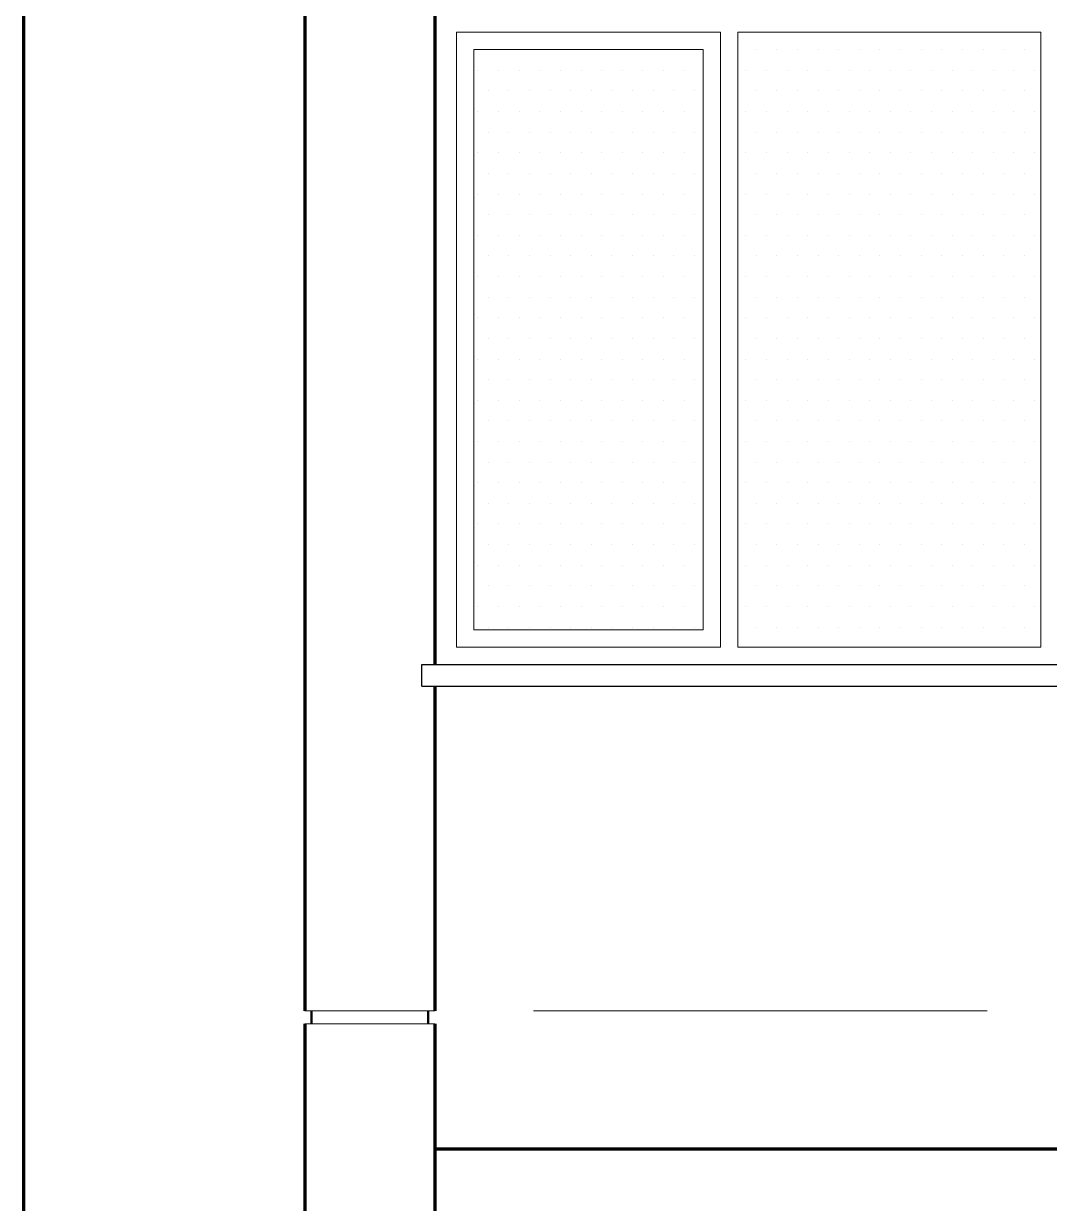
# Model space of a CAD drawing. Header units: millimetres. Extents: x 2016.56 to 2021.8, y 13721.83 to 13722.48.
# Drawn here: x 2020.6046 to 2020.652, y 13722.096 to 13722.1505 of the extents above; entities that cross this region are included whole.
import ezdxf

# ---------------------------------------------------------------- set-up
doc = ezdxf.new("R2010")
doc.units = ezdxf.units.MM
doc.linetypes.add('ACAD_ISO07W100', pattern=[3, 0, -3])
doc.layers.get('0').update_dxf_attribs({"lineweight": 20})
for name, color, linetype, lineweight in [('0.3', 150, 'Continuous', 30), ('0.5', 200, 'Continuous', 50), ('0.8', 6, 'Continuous', 80), ('1.00', 232, 'Continuous', 100), ('1.2', 120, 'Continuous', 120), ('DUVAR', 4, 'Continuous', 40), ('PENCERE', 3, 'Continuous', 13)]:
    doc.layers.add(name, color=color, linetype=linetype, lineweight=lineweight)

msp = doc.modelspace()

# ---------------------------------------------------------------- linework, layer by layer
for p, q in [((2020.624602, 13722.150138), (2020.636802, 13722.150138)), ((2020.624602, 13722.150138), (2020.624602, 13722.121738)), ((2020.636802, 13722.150138), (2020.636802, 13722.121738)), ((2020.637602, 13722.150138), (2020.637602, 13722.121738)), ((2020.651602, 13722.150138), (2020.637602, 13722.150138)), ((2020.651602, 13722.150138), (2020.651602, 13722.121738)), ((2020.636002, 13722.149338), (2020.625402, 13722.149338)), ((2020.625402, 13722.149338), (2020.625402, 13722.122538)), ((2020.636002, 13722.122538), (2020.636002, 13722.149338)), ((2020.625402, 13722.122538), (2020.636002, 13722.122538)), ((2020.636802, 13722.121738), (2020.624602, 13722.121738)), ((2020.637602, 13722.121738), (2020.651602, 13722.121738))]:
    msp.add_line(p, q)
at = {"layer": '0.3'}
for p, q in [((2020.623002, 13722.119938), (2020.623002, 13722.120938)), ((2020.623002, 13722.119938), (2020.623002, 13722.120938)), ((2020.623002, 13722.120938), (2020.666202, 13722.120938)), ((2020.623002, 13722.119938), (2020.666202, 13722.119938))]:
    msp.add_line(p, q, dxfattribs=at)
at = {"layer": '0.5'}
for p, q in [((2020.617902, 13722.104938), (2020.617902, 13722.104338)), ((2020.623302, 13722.104938), (2020.623302, 13722.104338)), ((2020.623302, 13722.104938), (2020.623302, 13722.104338))]:
    msp.add_line(p, q, dxfattribs=at)
at = {"layer": '0.8'}
msp.add_line((2020.665602, 13722.098538), (2020.623602, 13722.098538), dxfattribs=at)
at = {"layer": '1.00'}
for p, q in [((2020.604602, 13722.397538), (2020.604602, 13721.978538)), ((2020.623602, 13722.164338), (2020.623602, 13722.120938)), ((2020.623602, 13722.119938), (2020.623602, 13722.104938)), ((2020.623602, 13722.104338), (2020.623602, 13722.060938))]:
    msp.add_line(p, q, dxfattribs=at)
at = {"layer": '1.2'}
for p, q in [((2020.617602, 13722.164338), (2020.617602, 13722.104938)), ((2020.617602, 13722.104338), (2020.617602, 13722.044938))]:
    msp.add_line(p, q, dxfattribs=at)
at = {"layer": 'DUVAR'}
for p, q in [((2020.626074, 13722.149329), (2020.626074, 13722.149329)), ((2020.627027, 13722.149329), (2020.627027, 13722.149329)), ((2020.627979, 13722.149329), (2020.627979, 13722.149329)), ((2020.628932, 13722.149329), (2020.628932, 13722.149329)), ((2020.629884, 13722.149329), (2020.629884, 13722.149329)), ((2020.630837, 13722.149329), (2020.630837, 13722.149329)), ((2020.631789, 13722.149329), (2020.631789, 13722.149329)), ((2020.632742, 13722.149329), (2020.632742, 13722.149329)), ((2020.633694, 13722.149329), (2020.633694, 13722.149329)), ((2020.634647, 13722.149329), (2020.634647, 13722.149329)), ((2020.635599, 13722.149329), (2020.635599, 13722.149329)), ((2020.638457, 13722.149329), (2020.638457, 13722.149329)), ((2020.639409, 13722.149329), (2020.639409, 13722.149329)), ((2020.640362, 13722.149329), (2020.640362, 13722.149329)), ((2020.641314, 13722.149329), (2020.641314, 13722.149329)), ((2020.642267, 13722.149329), (2020.642267, 13722.149329)), ((2020.643219, 13722.149329), (2020.643219, 13722.149329)), ((2020.644172, 13722.149329), (2020.644172, 13722.149329)), ((2020.645124, 13722.149329), (2020.645124, 13722.149329)), ((2020.646077, 13722.149329), (2020.646077, 13722.149329)), ((2020.647029, 13722.149329), (2020.647029, 13722.149329)), ((2020.647982, 13722.149329), (2020.647982, 13722.149329)), ((2020.648934, 13722.149329), (2020.648934, 13722.149329)), ((2020.649887, 13722.149329), (2020.649887, 13722.149329)), ((2020.650839, 13722.149329), (2020.650839, 13722.149329)), ((2020.625598, 13722.148377), (2020.625598, 13722.148377)), ((2020.626551, 13722.148377), (2020.626551, 13722.148377)), ((2020.627503, 13722.148377), (2020.627503, 13722.148377)), ((2020.628456, 13722.148377), (2020.628456, 13722.148377)), ((2020.629408, 13722.148377), (2020.629408, 13722.148377)), ((2020.630361, 13722.148377), (2020.630361, 13722.148377)), ((2020.631313, 13722.148377), (2020.631313, 13722.148377)), ((2020.632266, 13722.148377), (2020.632266, 13722.148377)), ((2020.633218, 13722.148377), (2020.633218, 13722.148377)), ((2020.634171, 13722.148377), (2020.634171, 13722.148377)), ((2020.635123, 13722.148377), (2020.635123, 13722.148377)), ((2020.637981, 13722.148377), (2020.637981, 13722.148377)), ((2020.638933, 13722.148377), (2020.638933, 13722.148377)), ((2020.639886, 13722.148377), (2020.639886, 13722.148377)), ((2020.640838, 13722.148377), (2020.640838, 13722.148377)), ((2020.641791, 13722.148377), (2020.641791, 13722.148377)), ((2020.642743, 13722.148377), (2020.642743, 13722.148377)), ((2020.643696, 13722.148377), (2020.643696, 13722.148377)), ((2020.644648, 13722.148377), (2020.644648, 13722.148377)), ((2020.645601, 13722.148377), (2020.645601, 13722.148377)), ((2020.646553, 13722.148377), (2020.646553, 13722.148377)), ((2020.647506, 13722.148377), (2020.647506, 13722.148377)), ((2020.648458, 13722.148377), (2020.648458, 13722.148377)), ((2020.649411, 13722.148377), (2020.649411, 13722.148377)), ((2020.650363, 13722.148377), (2020.650363, 13722.148377)), ((2020.651316, 13722.148377), (2020.651316, 13722.148377)), ((2020.626074, 13722.147424), (2020.626074, 13722.147424)), ((2020.627027, 13722.147424), (2020.627027, 13722.147424)), ((2020.627979, 13722.147424), (2020.627979, 13722.147424)), ((2020.628932, 13722.147424), (2020.628932, 13722.147424)), ((2020.629884, 13722.147424), (2020.629884, 13722.147424)), ((2020.630837, 13722.147424), (2020.630837, 13722.147424)), ((2020.631789, 13722.147424), (2020.631789, 13722.147424)), ((2020.632742, 13722.147424), (2020.632742, 13722.147424)), ((2020.633694, 13722.147424), (2020.633694, 13722.147424)), ((2020.634647, 13722.147424), (2020.634647, 13722.147424)), ((2020.635599, 13722.147424), (2020.635599, 13722.147424)), ((2020.638457, 13722.147424), (2020.638457, 13722.147424)), ((2020.639409, 13722.147424), (2020.639409, 13722.147424)), ((2020.640362, 13722.147424), (2020.640362, 13722.147424)), ((2020.641314, 13722.147424), (2020.641314, 13722.147424)), ((2020.642267, 13722.147424), (2020.642267, 13722.147424)), ((2020.643219, 13722.147424), (2020.643219, 13722.147424)), ((2020.644172, 13722.147424), (2020.644172, 13722.147424)), ((2020.645124, 13722.147424), (2020.645124, 13722.147424)), ((2020.646077, 13722.147424), (2020.646077, 13722.147424)), ((2020.647029, 13722.147424), (2020.647029, 13722.147424)), ((2020.647982, 13722.147424), (2020.647982, 13722.147424)), ((2020.648934, 13722.147424), (2020.648934, 13722.147424)), ((2020.649887, 13722.147424), (2020.649887, 13722.147424)), ((2020.650839, 13722.147424), (2020.650839, 13722.147424)), ((2020.625598, 13722.146472), (2020.625598, 13722.146472)), ((2020.626551, 13722.146472), (2020.626551, 13722.146472)), ((2020.627503, 13722.146472), (2020.627503, 13722.146472)), ((2020.628456, 13722.146472), (2020.628456, 13722.146472)), ((2020.629408, 13722.146472), (2020.629408, 13722.146472)), ((2020.630361, 13722.146472), (2020.630361, 13722.146472)), ((2020.631313, 13722.146472), (2020.631313, 13722.146472)), ((2020.632266, 13722.146472), (2020.632266, 13722.146472)), ((2020.633218, 13722.146472), (2020.633218, 13722.146472)), ((2020.634171, 13722.146472), (2020.634171, 13722.146472)), ((2020.635123, 13722.146472), (2020.635123, 13722.146472)), ((2020.637981, 13722.146472), (2020.637981, 13722.146472)), ((2020.638933, 13722.146472), (2020.638933, 13722.146472)), ((2020.639886, 13722.146472), (2020.639886, 13722.146472)), ((2020.640838, 13722.146472), (2020.640838, 13722.146472)), ((2020.641791, 13722.146472), (2020.641791, 13722.146472)), ((2020.642743, 13722.146472), (2020.642743, 13722.146472)), ((2020.643696, 13722.146472), (2020.643696, 13722.146472)), ((2020.644648, 13722.146472), (2020.644648, 13722.146472)), ((2020.645601, 13722.146472), (2020.645601, 13722.146472)), ((2020.646553, 13722.146472), (2020.646553, 13722.146472)), ((2020.647506, 13722.146472), (2020.647506, 13722.146472)), ((2020.648458, 13722.146472), (2020.648458, 13722.146472)), ((2020.649411, 13722.146472), (2020.649411, 13722.146472)), ((2020.650363, 13722.146472), (2020.650363, 13722.146472)), ((2020.651316, 13722.146472), (2020.651316, 13722.146472)), ((2020.626074, 13722.145519), (2020.626074, 13722.145519)), ((2020.627027, 13722.145519), (2020.627027, 13722.145519)), ((2020.627979, 13722.145519), (2020.627979, 13722.145519)), ((2020.628932, 13722.145519), (2020.628932, 13722.145519)), ((2020.629884, 13722.145519), (2020.629884, 13722.145519)), ((2020.630837, 13722.145519), (2020.630837, 13722.145519)), ((2020.631789, 13722.145519), (2020.631789, 13722.145519)), ((2020.632742, 13722.145519), (2020.632742, 13722.145519)), ((2020.633694, 13722.145519), (2020.633694, 13722.145519)), ((2020.634647, 13722.145519), (2020.634647, 13722.145519)), ((2020.635599, 13722.145519), (2020.635599, 13722.145519)), ((2020.638457, 13722.145519), (2020.638457, 13722.145519)), ((2020.639409, 13722.145519), (2020.639409, 13722.145519)), ((2020.640362, 13722.145519), (2020.640362, 13722.145519)), ((2020.641314, 13722.145519), (2020.641314, 13722.145519)), ((2020.642267, 13722.145519), (2020.642267, 13722.145519)), ((2020.643219, 13722.145519), (2020.643219, 13722.145519)), ((2020.644172, 13722.145519), (2020.644172, 13722.145519)), ((2020.645124, 13722.145519), (2020.645124, 13722.145519)), ((2020.646077, 13722.145519), (2020.646077, 13722.145519)), ((2020.647029, 13722.145519), (2020.647029, 13722.145519)), ((2020.647982, 13722.145519), (2020.647982, 13722.145519)), ((2020.648934, 13722.145519), (2020.648934, 13722.145519)), ((2020.649887, 13722.145519), (2020.649887, 13722.145519)), ((2020.650839, 13722.145519), (2020.650839, 13722.145519)), ((2020.625598, 13722.144567), (2020.625598, 13722.144567)), ((2020.626551, 13722.144567), (2020.626551, 13722.144567)), ((2020.627503, 13722.144567), (2020.627503, 13722.144567)), ((2020.628456, 13722.144567), (2020.628456, 13722.144567)), ((2020.629408, 13722.144567), (2020.629408, 13722.144567)), ((2020.630361, 13722.144567), (2020.630361, 13722.144567)), ((2020.631313, 13722.144567), (2020.631313, 13722.144567)), ((2020.632266, 13722.144567), (2020.632266, 13722.144567)), ((2020.633218, 13722.144567), (2020.633218, 13722.144567)), ((2020.634171, 13722.144567), (2020.634171, 13722.144567)), ((2020.635123, 13722.144567), (2020.635123, 13722.144567)), ((2020.637981, 13722.144567), (2020.637981, 13722.144567)), ((2020.638933, 13722.144567), (2020.638933, 13722.144567)), ((2020.639886, 13722.144567), (2020.639886, 13722.144567)), ((2020.640838, 13722.144567), (2020.640838, 13722.144567)), ((2020.641791, 13722.144567), (2020.641791, 13722.144567)), ((2020.642743, 13722.144567), (2020.642743, 13722.144567)), ((2020.643696, 13722.144567), (2020.643696, 13722.144567)), ((2020.644648, 13722.144567), (2020.644648, 13722.144567)), ((2020.645601, 13722.144567), (2020.645601, 13722.144567)), ((2020.646553, 13722.144567), (2020.646553, 13722.144567)), ((2020.647506, 13722.144567), (2020.647506, 13722.144567)), ((2020.648458, 13722.144567), (2020.648458, 13722.144567)), ((2020.649411, 13722.144567), (2020.649411, 13722.144567)), ((2020.650363, 13722.144567), (2020.650363, 13722.144567)), ((2020.651316, 13722.144567), (2020.651316, 13722.144567)), ((2020.626074, 13722.143614), (2020.626074, 13722.143614)), ((2020.627027, 13722.143614), (2020.627027, 13722.143614)), ((2020.627979, 13722.143614), (2020.627979, 13722.143614)), ((2020.628932, 13722.143614), (2020.628932, 13722.143614)), ((2020.629884, 13722.143614), (2020.629884, 13722.143614)), ((2020.630837, 13722.143614), (2020.630837, 13722.143614)), ((2020.631789, 13722.143614), (2020.631789, 13722.143614)), ((2020.632742, 13722.143614), (2020.632742, 13722.143614)), ((2020.633694, 13722.143614), (2020.633694, 13722.143614)), ((2020.634647, 13722.143614), (2020.634647, 13722.143614)), ((2020.635599, 13722.143614), (2020.635599, 13722.143614)), ((2020.638457, 13722.143614), (2020.638457, 13722.143614)), ((2020.639409, 13722.143614), (2020.639409, 13722.143614)), ((2020.640362, 13722.143614), (2020.640362, 13722.143614)), ((2020.641314, 13722.143614), (2020.641314, 13722.143614)), ((2020.642267, 13722.143614), (2020.642267, 13722.143614)), ((2020.643219, 13722.143614), (2020.643219, 13722.143614)), ((2020.644172, 13722.143614), (2020.644172, 13722.143614)), ((2020.645124, 13722.143614), (2020.645124, 13722.143614)), ((2020.646077, 13722.143614), (2020.646077, 13722.143614)), ((2020.647029, 13722.143614), (2020.647029, 13722.143614)), ((2020.647982, 13722.143614), (2020.647982, 13722.143614)), ((2020.648934, 13722.143614), (2020.648934, 13722.143614)), ((2020.649887, 13722.143614), (2020.649887, 13722.143614)), ((2020.650839, 13722.143614), (2020.650839, 13722.143614)), ((2020.625598, 13722.142662), (2020.625598, 13722.142662)), ((2020.626551, 13722.142662), (2020.626551, 13722.142662)), ((2020.627503, 13722.142662), (2020.627503, 13722.142662)), ((2020.628456, 13722.142662), (2020.628456, 13722.142662)), ((2020.629408, 13722.142662), (2020.629408, 13722.142662)), ((2020.630361, 13722.142662), (2020.630361, 13722.142662)), ((2020.631313, 13722.142662), (2020.631313, 13722.142662)), ((2020.632266, 13722.142662), (2020.632266, 13722.142662)), ((2020.633218, 13722.142662), (2020.633218, 13722.142662)), ((2020.634171, 13722.142662), (2020.634171, 13722.142662)), ((2020.635123, 13722.142662), (2020.635123, 13722.142662)), ((2020.637981, 13722.142662), (2020.637981, 13722.142662)), ((2020.638933, 13722.142662), (2020.638933, 13722.142662)), ((2020.639886, 13722.142662), (2020.639886, 13722.142662)), ((2020.640838, 13722.142662), (2020.640838, 13722.142662)), ((2020.641791, 13722.142662), (2020.641791, 13722.142662)), ((2020.642743, 13722.142662), (2020.642743, 13722.142662)), ((2020.643696, 13722.142662), (2020.643696, 13722.142662)), ((2020.644648, 13722.142662), (2020.644648, 13722.142662)), ((2020.645601, 13722.142662), (2020.645601, 13722.142662)), ((2020.646553, 13722.142662), (2020.646553, 13722.142662)), ((2020.647506, 13722.142662), (2020.647506, 13722.142662)), ((2020.648458, 13722.142662), (2020.648458, 13722.142662)), ((2020.649411, 13722.142662), (2020.649411, 13722.142662)), ((2020.650363, 13722.142662), (2020.650363, 13722.142662)), ((2020.651316, 13722.142662), (2020.651316, 13722.142662)), ((2020.626074, 13722.141709), (2020.626074, 13722.141709)), ((2020.627027, 13722.141709), (2020.627027, 13722.141709)), ((2020.627979, 13722.141709), (2020.627979, 13722.141709)), ((2020.628932, 13722.141709), (2020.628932, 13722.141709)), ((2020.629884, 13722.141709), (2020.629884, 13722.141709)), ((2020.630837, 13722.141709), (2020.630837, 13722.141709)), ((2020.631789, 13722.141709), (2020.631789, 13722.141709)), ((2020.632742, 13722.141709), (2020.632742, 13722.141709)), ((2020.633694, 13722.141709), (2020.633694, 13722.141709)), ((2020.634647, 13722.141709), (2020.634647, 13722.141709)), ((2020.635599, 13722.141709), (2020.635599, 13722.141709)), ((2020.638457, 13722.141709), (2020.638457, 13722.141709)), ((2020.639409, 13722.141709), (2020.639409, 13722.141709)), ((2020.640362, 13722.141709), (2020.640362, 13722.141709)), ((2020.641314, 13722.141709), (2020.641314, 13722.141709)), ((2020.642267, 13722.141709), (2020.642267, 13722.141709)), ((2020.643219, 13722.141709), (2020.643219, 13722.141709)), ((2020.644172, 13722.141709), (2020.644172, 13722.141709)), ((2020.645124, 13722.141709), (2020.645124, 13722.141709)), ((2020.646077, 13722.141709), (2020.646077, 13722.141709)), ((2020.647029, 13722.141709), (2020.647029, 13722.141709)), ((2020.647982, 13722.141709), (2020.647982, 13722.141709)), ((2020.648934, 13722.141709), (2020.648934, 13722.141709)), ((2020.649887, 13722.141709), (2020.649887, 13722.141709)), ((2020.650839, 13722.141709), (2020.650839, 13722.141709)), ((2020.625598, 13722.140757), (2020.625598, 13722.140757)), ((2020.626551, 13722.140757), (2020.626551, 13722.140757)), ((2020.627503, 13722.140757), (2020.627503, 13722.140757)), ((2020.628456, 13722.140757), (2020.628456, 13722.140757)), ((2020.629408, 13722.140757), (2020.629408, 13722.140757)), ((2020.630361, 13722.140757), (2020.630361, 13722.140757)), ((2020.631313, 13722.140757), (2020.631313, 13722.140757)), ((2020.632266, 13722.140757), (2020.632266, 13722.140757)), ((2020.633218, 13722.140757), (2020.633218, 13722.140757)), ((2020.634171, 13722.140757), (2020.634171, 13722.140757)), ((2020.635123, 13722.140757), (2020.635123, 13722.140757)), ((2020.637981, 13722.140757), (2020.637981, 13722.140757)), ((2020.638933, 13722.140757), (2020.638933, 13722.140757)), ((2020.639886, 13722.140757), (2020.639886, 13722.140757)), ((2020.640838, 13722.140757), (2020.640838, 13722.140757)), ((2020.641791, 13722.140757), (2020.641791, 13722.140757)), ((2020.642743, 13722.140757), (2020.642743, 13722.140757)), ((2020.643696, 13722.140757), (2020.643696, 13722.140757)), ((2020.644648, 13722.140757), (2020.644648, 13722.140757)), ((2020.645601, 13722.140757), (2020.645601, 13722.140757)), ((2020.646553, 13722.140757), (2020.646553, 13722.140757)), ((2020.647506, 13722.140757), (2020.647506, 13722.140757)), ((2020.648458, 13722.140757), (2020.648458, 13722.140757)), ((2020.649411, 13722.140757), (2020.649411, 13722.140757)), ((2020.650363, 13722.140757), (2020.650363, 13722.140757)), ((2020.651316, 13722.140757), (2020.651316, 13722.140757)), ((2020.626074, 13722.139804), (2020.626074, 13722.139804)), ((2020.627027, 13722.139804), (2020.627027, 13722.139804)), ((2020.627979, 13722.139804), (2020.627979, 13722.139804)), ((2020.628932, 13722.139804), (2020.628932, 13722.139804)), ((2020.629884, 13722.139804), (2020.629884, 13722.139804)), ((2020.630837, 13722.139804), (2020.630837, 13722.139804)), ((2020.631789, 13722.139804), (2020.631789, 13722.139804)), ((2020.632742, 13722.139804), (2020.632742, 13722.139804)), ((2020.633694, 13722.139804), (2020.633694, 13722.139804)), ((2020.634647, 13722.139804), (2020.634647, 13722.139804)), ((2020.635599, 13722.139804), (2020.635599, 13722.139804)), ((2020.638457, 13722.139804), (2020.638457, 13722.139804)), ((2020.639409, 13722.139804), (2020.639409, 13722.139804)), ((2020.640362, 13722.139804), (2020.640362, 13722.139804)), ((2020.641314, 13722.139804), (2020.641314, 13722.139804)), ((2020.642267, 13722.139804), (2020.642267, 13722.139804)), ((2020.643219, 13722.139804), (2020.643219, 13722.139804)), ((2020.644172, 13722.139804), (2020.644172, 13722.139804)), ((2020.645124, 13722.139804), (2020.645124, 13722.139804)), ((2020.646077, 13722.139804), (2020.646077, 13722.139804)), ((2020.647029, 13722.139804), (2020.647029, 13722.139804)), ((2020.647982, 13722.139804), (2020.647982, 13722.139804)), ((2020.648934, 13722.139804), (2020.648934, 13722.139804)), ((2020.649887, 13722.139804), (2020.649887, 13722.139804)), ((2020.650839, 13722.139804), (2020.650839, 13722.139804)), ((2020.625598, 13722.138852), (2020.625598, 13722.138852)), ((2020.626551, 13722.138852), (2020.626551, 13722.138852)), ((2020.627503, 13722.138852), (2020.627503, 13722.138852)), ((2020.628456, 13722.138852), (2020.628456, 13722.138852)), ((2020.629408, 13722.138852), (2020.629408, 13722.138852)), ((2020.630361, 13722.138852), (2020.630361, 13722.138852)), ((2020.631313, 13722.138852), (2020.631313, 13722.138852)), ((2020.632266, 13722.138852), (2020.632266, 13722.138852)), ((2020.633218, 13722.138852), (2020.633218, 13722.138852)), ((2020.634171, 13722.138852), (2020.634171, 13722.138852)), ((2020.635123, 13722.138852), (2020.635123, 13722.138852)), ((2020.637981, 13722.138852), (2020.637981, 13722.138852)), ((2020.638933, 13722.138852), (2020.638933, 13722.138852)), ((2020.639886, 13722.138852), (2020.639886, 13722.138852)), ((2020.640838, 13722.138852), (2020.640838, 13722.138852)), ((2020.641791, 13722.138852), (2020.641791, 13722.138852)), ((2020.642743, 13722.138852), (2020.642743, 13722.138852)), ((2020.643696, 13722.138852), (2020.643696, 13722.138852)), ((2020.644648, 13722.138852), (2020.644648, 13722.138852)), ((2020.645601, 13722.138852), (2020.645601, 13722.138852)), ((2020.646553, 13722.138852), (2020.646553, 13722.138852)), ((2020.647506, 13722.138852), (2020.647506, 13722.138852)), ((2020.648458, 13722.138852), (2020.648458, 13722.138852)), ((2020.649411, 13722.138852), (2020.649411, 13722.138852)), ((2020.650363, 13722.138852), (2020.650363, 13722.138852)), ((2020.651316, 13722.138852), (2020.651316, 13722.138852)), ((2020.626074, 13722.137899), (2020.626074, 13722.137899)), ((2020.627027, 13722.137899), (2020.627027, 13722.137899)), ((2020.627979, 13722.137899), (2020.627979, 13722.137899)), ((2020.628932, 13722.137899), (2020.628932, 13722.137899)), ((2020.629884, 13722.137899), (2020.629884, 13722.137899)), ((2020.630837, 13722.137899), (2020.630837, 13722.137899)), ((2020.631789, 13722.137899), (2020.631789, 13722.137899)), ((2020.632742, 13722.137899), (2020.632742, 13722.137899)), ((2020.633694, 13722.137899), (2020.633694, 13722.137899)), ((2020.634647, 13722.137899), (2020.634647, 13722.137899)), ((2020.635599, 13722.137899), (2020.635599, 13722.137899)), ((2020.638457, 13722.137899), (2020.638457, 13722.137899)), ((2020.639409, 13722.137899), (2020.639409, 13722.137899)), ((2020.640362, 13722.137899), (2020.640362, 13722.137899)), ((2020.641314, 13722.137899), (2020.641314, 13722.137899)), ((2020.642267, 13722.137899), (2020.642267, 13722.137899)), ((2020.643219, 13722.137899), (2020.643219, 13722.137899)), ((2020.644172, 13722.137899), (2020.644172, 13722.137899)), ((2020.645124, 13722.137899), (2020.645124, 13722.137899)), ((2020.646077, 13722.137899), (2020.646077, 13722.137899)), ((2020.647029, 13722.137899), (2020.647029, 13722.137899)), ((2020.647982, 13722.137899), (2020.647982, 13722.137899)), ((2020.648934, 13722.137899), (2020.648934, 13722.137899)), ((2020.649887, 13722.137899), (2020.649887, 13722.137899)), ((2020.650839, 13722.137899), (2020.650839, 13722.137899)), ((2020.625598, 13722.136947), (2020.625598, 13722.136947)), ((2020.626551, 13722.136947), (2020.626551, 13722.136947)), ((2020.627503, 13722.136947), (2020.627503, 13722.136947)), ((2020.628456, 13722.136947), (2020.628456, 13722.136947)), ((2020.629408, 13722.136947), (2020.629408, 13722.136947)), ((2020.630361, 13722.136947), (2020.630361, 13722.136947)), ((2020.631313, 13722.136947), (2020.631313, 13722.136947)), ((2020.632266, 13722.136947), (2020.632266, 13722.136947)), ((2020.633218, 13722.136947), (2020.633218, 13722.136947)), ((2020.634171, 13722.136947), (2020.634171, 13722.136947)), ((2020.635123, 13722.136947), (2020.635123, 13722.136947)), ((2020.637981, 13722.136947), (2020.637981, 13722.136947)), ((2020.638933, 13722.136947), (2020.638933, 13722.136947)), ((2020.639886, 13722.136947), (2020.639886, 13722.136947)), ((2020.640838, 13722.136947), (2020.640838, 13722.136947)), ((2020.641791, 13722.136947), (2020.641791, 13722.136947)), ((2020.642743, 13722.136947), (2020.642743, 13722.136947)), ((2020.643696, 13722.136947), (2020.643696, 13722.136947)), ((2020.644648, 13722.136947), (2020.644648, 13722.136947)), ((2020.645601, 13722.136947), (2020.645601, 13722.136947)), ((2020.646553, 13722.136947), (2020.646553, 13722.136947)), ((2020.647506, 13722.136947), (2020.647506, 13722.136947)), ((2020.648458, 13722.136947), (2020.648458, 13722.136947)), ((2020.649411, 13722.136947), (2020.649411, 13722.136947)), ((2020.650363, 13722.136947), (2020.650363, 13722.136947)), ((2020.651316, 13722.136947), (2020.651316, 13722.136947)), ((2020.626074, 13722.135994), (2020.626074, 13722.135994)), ((2020.627027, 13722.135994), (2020.627027, 13722.135994)), ((2020.627979, 13722.135994), (2020.627979, 13722.135994)), ((2020.628932, 13722.135994), (2020.628932, 13722.135994)), ((2020.629884, 13722.135994), (2020.629884, 13722.135994)), ((2020.630837, 13722.135994), (2020.630837, 13722.135994)), ((2020.631789, 13722.135994), (2020.631789, 13722.135994)), ((2020.632742, 13722.135994), (2020.632742, 13722.135994)), ((2020.633694, 13722.135994), (2020.633694, 13722.135994)), ((2020.634647, 13722.135994), (2020.634647, 13722.135994)), ((2020.635599, 13722.135994), (2020.635599, 13722.135994)), ((2020.638457, 13722.135994), (2020.638457, 13722.135994)), ((2020.639409, 13722.135994), (2020.639409, 13722.135994)), ((2020.640362, 13722.135994), (2020.640362, 13722.135994)), ((2020.641314, 13722.135994), (2020.641314, 13722.135994)), ((2020.642267, 13722.135994), (2020.642267, 13722.135994)), ((2020.643219, 13722.135994), (2020.643219, 13722.135994)), ((2020.644172, 13722.135994), (2020.644172, 13722.135994)), ((2020.645124, 13722.135994), (2020.645124, 13722.135994)), ((2020.646077, 13722.135994), (2020.646077, 13722.135994)), ((2020.647029, 13722.135994), (2020.647029, 13722.135994)), ((2020.647982, 13722.135994), (2020.647982, 13722.135994)), ((2020.648934, 13722.135994), (2020.648934, 13722.135994)), ((2020.649887, 13722.135994), (2020.649887, 13722.135994)), ((2020.650839, 13722.135994), (2020.650839, 13722.135994)), ((2020.625598, 13722.135042), (2020.625598, 13722.135042)), ((2020.626551, 13722.135042), (2020.626551, 13722.135042)), ((2020.627503, 13722.135042), (2020.627503, 13722.135042)), ((2020.628456, 13722.135042), (2020.628456, 13722.135042)), ((2020.629408, 13722.135042), (2020.629408, 13722.135042)), ((2020.630361, 13722.135042), (2020.630361, 13722.135042)), ((2020.631313, 13722.135042), (2020.631313, 13722.135042)), ((2020.632266, 13722.135042), (2020.632266, 13722.135042)), ((2020.633218, 13722.135042), (2020.633218, 13722.135042)), ((2020.634171, 13722.135042), (2020.634171, 13722.135042)), ((2020.635123, 13722.135042), (2020.635123, 13722.135042)), ((2020.637981, 13722.135042), (2020.637981, 13722.135042)), ((2020.638933, 13722.135042), (2020.638933, 13722.135042)), ((2020.639886, 13722.135042), (2020.639886, 13722.135042)), ((2020.640838, 13722.135042), (2020.640838, 13722.135042)), ((2020.641791, 13722.135042), (2020.641791, 13722.135042)), ((2020.642743, 13722.135042), (2020.642743, 13722.135042)), ((2020.643696, 13722.135042), (2020.643696, 13722.135042)), ((2020.644648, 13722.135042), (2020.644648, 13722.135042)), ((2020.645601, 13722.135042), (2020.645601, 13722.135042)), ((2020.646553, 13722.135042), (2020.646553, 13722.135042)), ((2020.647506, 13722.135042), (2020.647506, 13722.135042)), ((2020.648458, 13722.135042), (2020.648458, 13722.135042)), ((2020.649411, 13722.135042), (2020.649411, 13722.135042)), ((2020.650363, 13722.135042), (2020.650363, 13722.135042)), ((2020.651316, 13722.135042), (2020.651316, 13722.135042)), ((2020.626074, 13722.134089), (2020.626074, 13722.134089)), ((2020.627027, 13722.134089), (2020.627027, 13722.134089)), ((2020.627979, 13722.134089), (2020.627979, 13722.134089)), ((2020.628932, 13722.134089), (2020.628932, 13722.134089)), ((2020.629884, 13722.134089), (2020.629884, 13722.134089)), ((2020.630837, 13722.134089), (2020.630837, 13722.134089)), ((2020.631789, 13722.134089), (2020.631789, 13722.134089)), ((2020.632742, 13722.134089), (2020.632742, 13722.134089)), ((2020.633694, 13722.134089), (2020.633694, 13722.134089)), ((2020.634647, 13722.134089), (2020.634647, 13722.134089)), ((2020.635599, 13722.134089), (2020.635599, 13722.134089)), ((2020.638457, 13722.134089), (2020.638457, 13722.134089)), ((2020.639409, 13722.134089), (2020.639409, 13722.134089)), ((2020.640362, 13722.134089), (2020.640362, 13722.134089)), ((2020.641314, 13722.134089), (2020.641314, 13722.134089)), ((2020.642267, 13722.134089), (2020.642267, 13722.134089)), ((2020.643219, 13722.134089), (2020.643219, 13722.134089)), ((2020.644172, 13722.134089), (2020.644172, 13722.134089)), ((2020.645124, 13722.134089), (2020.645124, 13722.134089)), ((2020.646077, 13722.134089), (2020.646077, 13722.134089)), ((2020.647029, 13722.134089), (2020.647029, 13722.134089)), ((2020.647982, 13722.134089), (2020.647982, 13722.134089)), ((2020.648934, 13722.134089), (2020.648934, 13722.134089)), ((2020.649887, 13722.134089), (2020.649887, 13722.134089)), ((2020.650839, 13722.134089), (2020.650839, 13722.134089)), ((2020.625598, 13722.133137), (2020.625598, 13722.133137)), ((2020.626551, 13722.133137), (2020.626551, 13722.133137)), ((2020.627503, 13722.133137), (2020.627503, 13722.133137)), ((2020.628456, 13722.133137), (2020.628456, 13722.133137)), ((2020.629408, 13722.133137), (2020.629408, 13722.133137)), ((2020.630361, 13722.133137), (2020.630361, 13722.133137)), ((2020.631313, 13722.133137), (2020.631313, 13722.133137)), ((2020.632266, 13722.133137), (2020.632266, 13722.133137)), ((2020.633218, 13722.133137), (2020.633218, 13722.133137)), ((2020.634171, 13722.133137), (2020.634171, 13722.133137)), ((2020.635123, 13722.133137), (2020.635123, 13722.133137)), ((2020.637981, 13722.133137), (2020.637981, 13722.133137)), ((2020.638933, 13722.133137), (2020.638933, 13722.133137)), ((2020.639886, 13722.133137), (2020.639886, 13722.133137)), ((2020.640838, 13722.133137), (2020.640838, 13722.133137)), ((2020.641791, 13722.133137), (2020.641791, 13722.133137)), ((2020.642743, 13722.133137), (2020.642743, 13722.133137)), ((2020.643696, 13722.133137), (2020.643696, 13722.133137)), ((2020.644648, 13722.133137), (2020.644648, 13722.133137)), ((2020.645601, 13722.133137), (2020.645601, 13722.133137)), ((2020.646553, 13722.133137), (2020.646553, 13722.133137)), ((2020.647506, 13722.133137), (2020.647506, 13722.133137)), ((2020.648458, 13722.133137), (2020.648458, 13722.133137)), ((2020.649411, 13722.133137), (2020.649411, 13722.133137)), ((2020.650363, 13722.133137), (2020.650363, 13722.133137)), ((2020.651316, 13722.133137), (2020.651316, 13722.133137)), ((2020.626074, 13722.132184), (2020.626074, 13722.132184)), ((2020.627027, 13722.132184), (2020.627027, 13722.132184)), ((2020.627979, 13722.132184), (2020.627979, 13722.132184)), ((2020.628932, 13722.132184), (2020.628932, 13722.132184)), ((2020.629884, 13722.132184), (2020.629884, 13722.132184)), ((2020.630837, 13722.132184), (2020.630837, 13722.132184)), ((2020.631789, 13722.132184), (2020.631789, 13722.132184)), ((2020.632742, 13722.132184), (2020.632742, 13722.132184)), ((2020.633694, 13722.132184), (2020.633694, 13722.132184)), ((2020.634647, 13722.132184), (2020.634647, 13722.132184)), ((2020.635599, 13722.132184), (2020.635599, 13722.132184)), ((2020.638457, 13722.132184), (2020.638457, 13722.132184)), ((2020.639409, 13722.132184), (2020.639409, 13722.132184)), ((2020.640362, 13722.132184), (2020.640362, 13722.132184)), ((2020.641314, 13722.132184), (2020.641314, 13722.132184)), ((2020.642267, 13722.132184), (2020.642267, 13722.132184)), ((2020.643219, 13722.132184), (2020.643219, 13722.132184)), ((2020.644172, 13722.132184), (2020.644172, 13722.132184)), ((2020.645124, 13722.132184), (2020.645124, 13722.132184)), ((2020.646077, 13722.132184), (2020.646077, 13722.132184)), ((2020.647029, 13722.132184), (2020.647029, 13722.132184)), ((2020.647982, 13722.132184), (2020.647982, 13722.132184)), ((2020.648934, 13722.132184), (2020.648934, 13722.132184)), ((2020.649887, 13722.132184), (2020.649887, 13722.132184)), ((2020.650839, 13722.132184), (2020.650839, 13722.132184)), ((2020.625598, 13722.131232), (2020.625598, 13722.131232)), ((2020.626551, 13722.131232), (2020.626551, 13722.131232)), ((2020.627503, 13722.131232), (2020.627503, 13722.131232)), ((2020.628456, 13722.131232), (2020.628456, 13722.131232)), ((2020.629408, 13722.131232), (2020.629408, 13722.131232)), ((2020.630361, 13722.131232), (2020.630361, 13722.131232)), ((2020.631313, 13722.131232), (2020.631313, 13722.131232)), ((2020.632266, 13722.131232), (2020.632266, 13722.131232)), ((2020.633218, 13722.131232), (2020.633218, 13722.131232)), ((2020.634171, 13722.131232), (2020.634171, 13722.131232)), ((2020.635123, 13722.131232), (2020.635123, 13722.131232)), ((2020.637981, 13722.131232), (2020.637981, 13722.131232)), ((2020.638933, 13722.131232), (2020.638933, 13722.131232)), ((2020.639886, 13722.131232), (2020.639886, 13722.131232)), ((2020.640838, 13722.131232), (2020.640838, 13722.131232)), ((2020.641791, 13722.131232), (2020.641791, 13722.131232)), ((2020.642743, 13722.131232), (2020.642743, 13722.131232)), ((2020.643696, 13722.131232), (2020.643696, 13722.131232)), ((2020.644648, 13722.131232), (2020.644648, 13722.131232)), ((2020.645601, 13722.131232), (2020.645601, 13722.131232)), ((2020.646553, 13722.131232), (2020.646553, 13722.131232)), ((2020.647506, 13722.131232), (2020.647506, 13722.131232)), ((2020.648458, 13722.131232), (2020.648458, 13722.131232)), ((2020.649411, 13722.131232), (2020.649411, 13722.131232)), ((2020.650363, 13722.131232), (2020.650363, 13722.131232)), ((2020.651316, 13722.131232), (2020.651316, 13722.131232)), ((2020.626074, 13722.130279), (2020.626074, 13722.130279)), ((2020.627027, 13722.130279), (2020.627027, 13722.130279)), ((2020.627979, 13722.130279), (2020.627979, 13722.130279)), ((2020.628932, 13722.130279), (2020.628932, 13722.130279)), ((2020.629884, 13722.130279), (2020.629884, 13722.130279)), ((2020.630837, 13722.130279), (2020.630837, 13722.130279)), ((2020.631789, 13722.130279), (2020.631789, 13722.130279)), ((2020.632742, 13722.130279), (2020.632742, 13722.130279)), ((2020.633694, 13722.130279), (2020.633694, 13722.130279)), ((2020.634647, 13722.130279), (2020.634647, 13722.130279)), ((2020.635599, 13722.130279), (2020.635599, 13722.130279)), ((2020.638457, 13722.130279), (2020.638457, 13722.130279)), ((2020.639409, 13722.130279), (2020.639409, 13722.130279)), ((2020.640362, 13722.130279), (2020.640362, 13722.130279)), ((2020.641314, 13722.130279), (2020.641314, 13722.130279)), ((2020.642267, 13722.130279), (2020.642267, 13722.130279)), ((2020.643219, 13722.130279), (2020.643219, 13722.130279)), ((2020.644172, 13722.130279), (2020.644172, 13722.130279)), ((2020.645124, 13722.130279), (2020.645124, 13722.130279)), ((2020.646077, 13722.130279), (2020.646077, 13722.130279)), ((2020.647029, 13722.130279), (2020.647029, 13722.130279)), ((2020.647982, 13722.130279), (2020.647982, 13722.130279)), ((2020.648934, 13722.130279), (2020.648934, 13722.130279)), ((2020.649887, 13722.130279), (2020.649887, 13722.130279)), ((2020.650839, 13722.130279), (2020.650839, 13722.130279)), ((2020.625598, 13722.129327), (2020.625598, 13722.129327)), ((2020.626551, 13722.129327), (2020.626551, 13722.129327)), ((2020.627503, 13722.129327), (2020.627503, 13722.129327)), ((2020.628456, 13722.129327), (2020.628456, 13722.129327)), ((2020.629408, 13722.129327), (2020.629408, 13722.129327)), ((2020.630361, 13722.129327), (2020.630361, 13722.129327)), ((2020.631313, 13722.129327), (2020.631313, 13722.129327)), ((2020.632266, 13722.129327), (2020.632266, 13722.129327)), ((2020.633218, 13722.129327), (2020.633218, 13722.129327)), ((2020.634171, 13722.129327), (2020.634171, 13722.129327)), ((2020.635123, 13722.129327), (2020.635123, 13722.129327)), ((2020.637981, 13722.129327), (2020.637981, 13722.129327)), ((2020.638933, 13722.129327), (2020.638933, 13722.129327)), ((2020.639886, 13722.129327), (2020.639886, 13722.129327)), ((2020.640838, 13722.129327), (2020.640838, 13722.129327)), ((2020.641791, 13722.129327), (2020.641791, 13722.129327)), ((2020.642743, 13722.129327), (2020.642743, 13722.129327)), ((2020.643696, 13722.129327), (2020.643696, 13722.129327)), ((2020.644648, 13722.129327), (2020.644648, 13722.129327)), ((2020.645601, 13722.129327), (2020.645601, 13722.129327)), ((2020.646553, 13722.129327), (2020.646553, 13722.129327)), ((2020.647506, 13722.129327), (2020.647506, 13722.129327)), ((2020.648458, 13722.129327), (2020.648458, 13722.129327)), ((2020.649411, 13722.129327), (2020.649411, 13722.129327)), ((2020.650363, 13722.129327), (2020.650363, 13722.129327)), ((2020.651316, 13722.129327), (2020.651316, 13722.129327)), ((2020.626074, 13722.128374), (2020.626074, 13722.128374)), ((2020.627027, 13722.128374), (2020.627027, 13722.128374)), ((2020.627979, 13722.128374), (2020.627979, 13722.128374)), ((2020.628932, 13722.128374), (2020.628932, 13722.128374)), ((2020.629884, 13722.128374), (2020.629884, 13722.128374)), ((2020.630837, 13722.128374), (2020.630837, 13722.128374)), ((2020.631789, 13722.128374), (2020.631789, 13722.128374)), ((2020.632742, 13722.128374), (2020.632742, 13722.128374)), ((2020.633694, 13722.128374), (2020.633694, 13722.128374)), ((2020.634647, 13722.128374), (2020.634647, 13722.128374)), ((2020.635599, 13722.128374), (2020.635599, 13722.128374)), ((2020.638457, 13722.128374), (2020.638457, 13722.128374)), ((2020.639409, 13722.128374), (2020.639409, 13722.128374)), ((2020.640362, 13722.128374), (2020.640362, 13722.128374)), ((2020.641314, 13722.128374), (2020.641314, 13722.128374)), ((2020.642267, 13722.128374), (2020.642267, 13722.128374)), ((2020.643219, 13722.128374), (2020.643219, 13722.128374)), ((2020.644172, 13722.128374), (2020.644172, 13722.128374)), ((2020.645124, 13722.128374), (2020.645124, 13722.128374)), ((2020.646077, 13722.128374), (2020.646077, 13722.128374)), ((2020.647029, 13722.128374), (2020.647029, 13722.128374)), ((2020.647982, 13722.128374), (2020.647982, 13722.128374)), ((2020.648934, 13722.128374), (2020.648934, 13722.128374)), ((2020.649887, 13722.128374), (2020.649887, 13722.128374)), ((2020.650839, 13722.128374), (2020.650839, 13722.128374)), ((2020.625598, 13722.127422), (2020.625598, 13722.127422)), ((2020.626551, 13722.127422), (2020.626551, 13722.127422)), ((2020.627503, 13722.127422), (2020.627503, 13722.127422)), ((2020.628456, 13722.127422), (2020.628456, 13722.127422)), ((2020.629408, 13722.127422), (2020.629408, 13722.127422)), ((2020.630361, 13722.127422), (2020.630361, 13722.127422)), ((2020.631313, 13722.127422), (2020.631313, 13722.127422)), ((2020.632266, 13722.127422), (2020.632266, 13722.127422)), ((2020.633218, 13722.127422), (2020.633218, 13722.127422)), ((2020.634171, 13722.127422), (2020.634171, 13722.127422)), ((2020.635123, 13722.127422), (2020.635123, 13722.127422)), ((2020.637981, 13722.127422), (2020.637981, 13722.127422)), ((2020.638933, 13722.127422), (2020.638933, 13722.127422)), ((2020.639886, 13722.127422), (2020.639886, 13722.127422)), ((2020.640838, 13722.127422), (2020.640838, 13722.127422)), ((2020.641791, 13722.127422), (2020.641791, 13722.127422)), ((2020.642743, 13722.127422), (2020.642743, 13722.127422)), ((2020.643696, 13722.127422), (2020.643696, 13722.127422)), ((2020.644648, 13722.127422), (2020.644648, 13722.127422)), ((2020.645601, 13722.127422), (2020.645601, 13722.127422)), ((2020.646553, 13722.127422), (2020.646553, 13722.127422)), ((2020.647506, 13722.127422), (2020.647506, 13722.127422)), ((2020.648458, 13722.127422), (2020.648458, 13722.127422)), ((2020.649411, 13722.127422), (2020.649411, 13722.127422)), ((2020.650363, 13722.127422), (2020.650363, 13722.127422)), ((2020.651316, 13722.127422), (2020.651316, 13722.127422)), ((2020.626074, 13722.126469), (2020.626074, 13722.126469)), ((2020.627027, 13722.126469), (2020.627027, 13722.126469)), ((2020.627979, 13722.126469), (2020.627979, 13722.126469)), ((2020.628932, 13722.126469), (2020.628932, 13722.126469)), ((2020.629884, 13722.126469), (2020.629884, 13722.126469)), ((2020.630837, 13722.126469), (2020.630837, 13722.126469)), ((2020.631789, 13722.126469), (2020.631789, 13722.126469)), ((2020.632742, 13722.126469), (2020.632742, 13722.126469)), ((2020.633694, 13722.126469), (2020.633694, 13722.126469)), ((2020.634647, 13722.126469), (2020.634647, 13722.126469)), ((2020.635599, 13722.126469), (2020.635599, 13722.126469)), ((2020.638457, 13722.126469), (2020.638457, 13722.126469)), ((2020.639409, 13722.126469), (2020.639409, 13722.126469)), ((2020.640362, 13722.126469), (2020.640362, 13722.126469)), ((2020.641314, 13722.126469), (2020.641314, 13722.126469)), ((2020.642267, 13722.126469), (2020.642267, 13722.126469)), ((2020.643219, 13722.126469), (2020.643219, 13722.126469)), ((2020.644172, 13722.126469), (2020.644172, 13722.126469)), ((2020.645124, 13722.126469), (2020.645124, 13722.126469)), ((2020.646077, 13722.126469), (2020.646077, 13722.126469)), ((2020.647029, 13722.126469), (2020.647029, 13722.126469)), ((2020.647982, 13722.126469), (2020.647982, 13722.126469)), ((2020.648934, 13722.126469), (2020.648934, 13722.126469)), ((2020.649887, 13722.126469), (2020.649887, 13722.126469)), ((2020.650839, 13722.126469), (2020.650839, 13722.126469)), ((2020.625598, 13722.125517), (2020.625598, 13722.125517)), ((2020.626551, 13722.125517), (2020.626551, 13722.125517)), ((2020.627503, 13722.125517), (2020.627503, 13722.125517)), ((2020.628456, 13722.125517), (2020.628456, 13722.125517)), ((2020.629408, 13722.125517), (2020.629408, 13722.125517)), ((2020.630361, 13722.125517), (2020.630361, 13722.125517)), ((2020.631313, 13722.125517), (2020.631313, 13722.125517)), ((2020.632266, 13722.125517), (2020.632266, 13722.125517)), ((2020.633218, 13722.125517), (2020.633218, 13722.125517)), ((2020.634171, 13722.125517), (2020.634171, 13722.125517)), ((2020.635123, 13722.125517), (2020.635123, 13722.125517)), ((2020.637981, 13722.125517), (2020.637981, 13722.125517)), ((2020.638933, 13722.125517), (2020.638933, 13722.125517)), ((2020.639886, 13722.125517), (2020.639886, 13722.125517)), ((2020.640838, 13722.125517), (2020.640838, 13722.125517)), ((2020.641791, 13722.125517), (2020.641791, 13722.125517)), ((2020.642743, 13722.125517), (2020.642743, 13722.125517)), ((2020.643696, 13722.125517), (2020.643696, 13722.125517)), ((2020.644648, 13722.125517), (2020.644648, 13722.125517)), ((2020.645601, 13722.125517), (2020.645601, 13722.125517)), ((2020.646553, 13722.125517), (2020.646553, 13722.125517)), ((2020.647506, 13722.125517), (2020.647506, 13722.125517)), ((2020.648458, 13722.125517), (2020.648458, 13722.125517)), ((2020.649411, 13722.125517), (2020.649411, 13722.125517)), ((2020.650363, 13722.125517), (2020.650363, 13722.125517)), ((2020.651316, 13722.125517), (2020.651316, 13722.125517)), ((2020.626074, 13722.124564), (2020.626074, 13722.124564)), ((2020.627027, 13722.124564), (2020.627027, 13722.124564)), ((2020.627979, 13722.124564), (2020.627979, 13722.124564)), ((2020.628932, 13722.124564), (2020.628932, 13722.124564)), ((2020.629884, 13722.124564), (2020.629884, 13722.124564)), ((2020.630837, 13722.124564), (2020.630837, 13722.124564)), ((2020.631789, 13722.124564), (2020.631789, 13722.124564)), ((2020.632742, 13722.124564), (2020.632742, 13722.124564)), ((2020.633694, 13722.124564), (2020.633694, 13722.124564)), ((2020.634647, 13722.124564), (2020.634647, 13722.124564)), ((2020.635599, 13722.124564), (2020.635599, 13722.124564)), ((2020.638457, 13722.124564), (2020.638457, 13722.124564)), ((2020.639409, 13722.124564), (2020.639409, 13722.124564)), ((2020.640362, 13722.124564), (2020.640362, 13722.124564)), ((2020.641314, 13722.124564), (2020.641314, 13722.124564)), ((2020.642267, 13722.124564), (2020.642267, 13722.124564)), ((2020.643219, 13722.124564), (2020.643219, 13722.124564)), ((2020.644172, 13722.124564), (2020.644172, 13722.124564)), ((2020.645124, 13722.124564), (2020.645124, 13722.124564)), ((2020.646077, 13722.124564), (2020.646077, 13722.124564)), ((2020.647029, 13722.124564), (2020.647029, 13722.124564)), ((2020.647982, 13722.124564), (2020.647982, 13722.124564)), ((2020.648934, 13722.124564), (2020.648934, 13722.124564)), ((2020.649887, 13722.124564), (2020.649887, 13722.124564)), ((2020.650839, 13722.124564), (2020.650839, 13722.124564)), ((2020.625598, 13722.123612), (2020.625598, 13722.123612)), ((2020.626551, 13722.123612), (2020.626551, 13722.123612)), ((2020.627503, 13722.123612), (2020.627503, 13722.123612)), ((2020.628456, 13722.123612), (2020.628456, 13722.123612)), ((2020.629408, 13722.123612), (2020.629408, 13722.123612)), ((2020.630361, 13722.123612), (2020.630361, 13722.123612)), ((2020.631313, 13722.123612), (2020.631313, 13722.123612)), ((2020.632266, 13722.123612), (2020.632266, 13722.123612)), ((2020.633218, 13722.123612), (2020.633218, 13722.123612)), ((2020.634171, 13722.123612), (2020.634171, 13722.123612)), ((2020.635123, 13722.123612), (2020.635123, 13722.123612)), ((2020.637981, 13722.123612), (2020.637981, 13722.123612)), ((2020.638933, 13722.123612), (2020.638933, 13722.123612)), ((2020.639886, 13722.123612), (2020.639886, 13722.123612)), ((2020.640838, 13722.123612), (2020.640838, 13722.123612)), ((2020.641791, 13722.123612), (2020.641791, 13722.123612)), ((2020.642743, 13722.123612), (2020.642743, 13722.123612)), ((2020.643696, 13722.123612), (2020.643696, 13722.123612)), ((2020.644648, 13722.123612), (2020.644648, 13722.123612)), ((2020.645601, 13722.123612), (2020.645601, 13722.123612)), ((2020.646553, 13722.123612), (2020.646553, 13722.123612)), ((2020.647506, 13722.123612), (2020.647506, 13722.123612)), ((2020.648458, 13722.123612), (2020.648458, 13722.123612)), ((2020.649411, 13722.123612), (2020.649411, 13722.123612)), ((2020.650363, 13722.123612), (2020.650363, 13722.123612)), ((2020.651316, 13722.123612), (2020.651316, 13722.123612)), ((2020.626074, 13722.122659), (2020.626074, 13722.122659)), ((2020.627027, 13722.122659), (2020.627027, 13722.122659)), ((2020.627979, 13722.122659), (2020.627979, 13722.122659)), ((2020.628932, 13722.122659), (2020.628932, 13722.122659)), ((2020.629884, 13722.122659), (2020.629884, 13722.122659)), ((2020.630837, 13722.122659), (2020.630837, 13722.122659)), ((2020.631789, 13722.122659), (2020.631789, 13722.122659)), ((2020.632742, 13722.122659), (2020.632742, 13722.122659)), ((2020.633694, 13722.122659), (2020.633694, 13722.122659)), ((2020.634647, 13722.122659), (2020.634647, 13722.122659)), ((2020.635599, 13722.122659), (2020.635599, 13722.122659)), ((2020.638457, 13722.122659), (2020.638457, 13722.122659)), ((2020.639409, 13722.122659), (2020.639409, 13722.122659)), ((2020.640362, 13722.122659), (2020.640362, 13722.122659)), ((2020.641314, 13722.122659), (2020.641314, 13722.122659)), ((2020.642267, 13722.122659), (2020.642267, 13722.122659)), ((2020.643219, 13722.122659), (2020.643219, 13722.122659)), ((2020.644172, 13722.122659), (2020.644172, 13722.122659)), ((2020.645124, 13722.122659), (2020.645124, 13722.122659)), ((2020.646077, 13722.122659), (2020.646077, 13722.122659)), ((2020.647029, 13722.122659), (2020.647029, 13722.122659)), ((2020.647982, 13722.122659), (2020.647982, 13722.122659)), ((2020.648934, 13722.122659), (2020.648934, 13722.122659)), ((2020.649887, 13722.122659), (2020.649887, 13722.122659)), ((2020.650839, 13722.122659), (2020.650839, 13722.122659))]:
    msp.add_line(p, q, dxfattribs=at)
at = {"layer": 'PENCERE'}
for p, q in [((2020.617602, 13722.104938), (2020.623602, 13722.104938)), ((2020.617602, 13722.104338), (2020.623602, 13722.104338))]:
    msp.add_line(p, q, dxfattribs=at)
at = {"layer": 'PENCERE', "linetype": 'ACAD_ISO07W100'}
msp.add_line((2020.649124, 13722.104938), (2020.628161, 13722.104938), dxfattribs=at)

doc.saveas('drawing.dxf')
